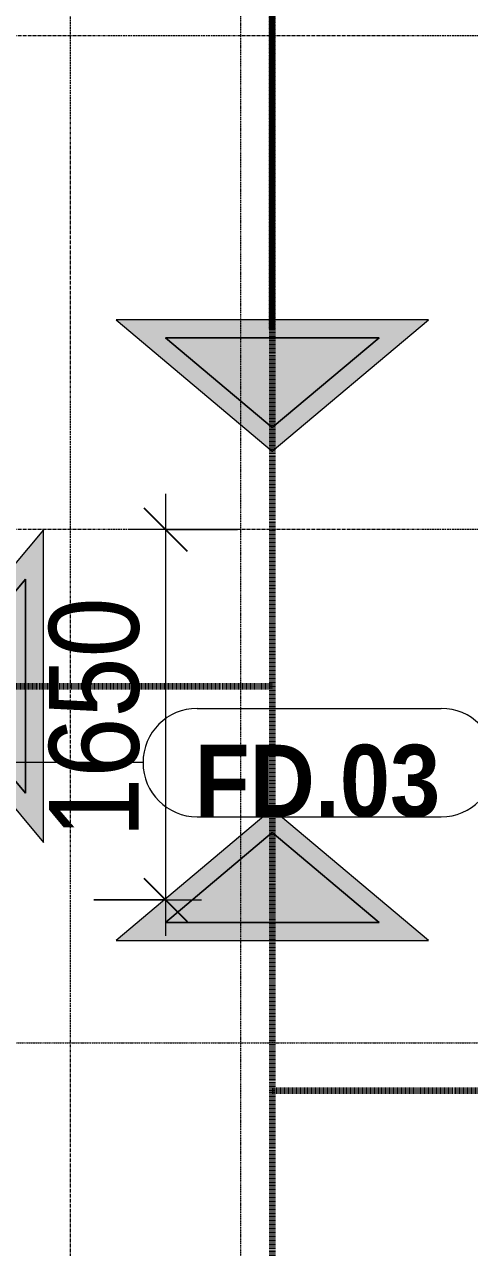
# Model space of a CAD drawing. Header units: millimetres. Extents: x 962 to 239635, y -15958 to 82755.
# Drawn here: x 104199 to 106183, y 33839 to 39287 of the extents above; entities that cross this region are included whole.
import ezdxf

# ---------------------------------------------------------------- set-up
doc = ezdxf.new("R2010")
doc.units = ezdxf.units.MM
for name, pattern in [('1 NÉT CALL OUT', [6, 3, -3]), ('Dash Dot 3_16_', [7.9375, 4.7625, -1.5875, 0, -1.5875]), ('Grid Line', [22.225, 12.7, -3.175, 3.175, -3.175])]:
    doc.linetypes.add(name, pattern=pattern)
for name, color, linetype, lineweight in [('A-ANNO-DIMS', 211, 'Continuous', 9), ('A-ANNO-DIMS-160', 211, 'Continuous', 9), ('A-ANNO-NOTE', 131, 'Continuous', 9), ('A-DETL-3', 90, '1 NÉT CALL OUT', 100), ('A-DOOR-IDEN', 31, 'Continuous', 9), ('G-ANNO-SYMB-1', 111, 'Dash Dot 3_16_', 18), ('S-GRID-1', 1, 'Grid Line', 9)]:
    doc.layers.add(name, color=color, linetype=linetype, lineweight=lineweight)
doc.styles.add('Arial_B_6', font='arialbd_0.ttf', dxfattribs={"width": 0.9, "height": 320})
doc.styles.add('UTM Avo', font='UTM Avo.ttf', dxfattribs={"width": 0.9, "height": 400})
doc.dimstyles.new('1_Dim_chi_tiet_2_5', dxfattribs={"dimscale": 304.8, "dimtxt": 399.720379, "dimasz": 0.629921, "dimexe": 0.524934, "dimexo": 0.0625, "dimgap": 0.052493, "dimtad": 1, "dimdec": 0, "dimrnd": 5, "dimzin": 0, "dimdsep": 46, "dimtxsty": 'UTM Avo', "dimblk1": 'OBLIQUE', "dimblk2": 'OBLIQUE', "dimsah": 1, "dimcen": 0.09, "dimdle": 0.524934, "dimazin": 0, "dimtfac": 1, "dimtdec": 4, "dimtix": 1, "dimtmove": 0, "dimatfit": 3, "dimfxl": 1.049869, "dimfxlon": 1, "dimtvp": 1, "dimtolj": 1, "dimtzin": 0, "dimarcsym": 2})

# ---------------------------------------------------------------- blocks, each defined once
blk = doc.blocks.new('DIMBLOCK41-TKCS_MB TẦNG 2')
at = {"layer": 'A-ANNO-DIMS-160'}
for p, q in [((104827.9, 37196.9), (104827.9, 35227.3)), ((105147.9, 37036.9), (104667.9, 37036.9)), ((104827.9, 37036.9), (105147.9, 37036.9)), ((104507.9, 35387.3), (104987.9, 35387.3)), ((104827.9, 35387.3), (104507.9, 35387.3))]:
    blk.add_line(p, q, dxfattribs=at)
at = {"layer": 'A-ANNO-DIMS-160', "lineweight": 25}
for p, q in [((104827.9, 37036.9), (104731.9, 37132.9)), ((104827.9, 37036.9), (104923.9, 36940.9)), ((104827.9, 35387.3), (104731.9, 35483.3)), ((104827.9, 35387.3), (104923.9, 35291.3))]:
    blk.add_line(p, q, dxfattribs=at)
at = {"layer": 'A-ANNO-DIMS-160', "color": 0, "insert": (104308.2, 35664.4), "char_height": 400, "width": 1314.636, "attachment_point": 1, "rotation": 90, "line_spacing_factor": 1.110334, "style": 'UTM Avo'}
blk.add_mtext('1650', dxfattribs=at)
blk = doc.blocks.new('_Oblique')
at = {"color": 0, "linetype": 'ByBlock', "lineweight": -2}
blk.add_line((-0.5, -0.5), (0.5, 0.5), dxfattribs=at)
blk = doc.blocks.new('HDNDCT_MŨI TÊN THOÁT HIỂM - HDNDCT_MŨI TÊN THOÁT HIỂM-1614704-TKCS_MB TẦNG 2')
at = {"layer": 'A-ANNO-NOTE'}
h = blk.add_hatch(color=256, dxfattribs=at)
h.paths.add_polyline_path([(-3.153, 0), (0.5, 4.353), (0.5, -4.353)])
h.paths.add_polyline_path([(-2.5, 0), (0, -2.979), (0, 2.979)])
blk.add_hatch(color=256, dxfattribs=at).paths.add_polyline_path([(0, 2.979), (0, -2.979), (-2.5, 0)])
for p, q in [((0.5, 4.353), (-3.153, 0)), ((0.5, -4.353), (0.5, 4.353)), ((-2.5, 0), (0, 2.979)), ((0, 2.979), (-2.5, 0)), ((0, 2.979), (0, -2.979)), ((0, -2.979), (0, 2.979)), ((-3.153, 0), (0.5, -4.353)), ((0, -2.979), (-2.5, 0)), ((-2.5, 0), (0, -2.979))]:
    blk.add_line(p, q, dxfattribs=at)
blk = doc.blocks.new('HDNDCT_MŨI TÊN THOÁT HIỂM - HDNDCT_MŨI TÊN THOÁT HIỂM-2437747-TKCS_MB TẦNG 2')
at = {"layer": 'A-ANNO-NOTE'}
h = blk.add_hatch(color=256, dxfattribs=at)
h.paths.add_polyline_path([(-3.153, 0), (0.5, 4.353), (0.5, -4.353)])
h.paths.add_polyline_path([(-2.5, 0), (0, -2.979), (0, 2.979)])
blk.add_hatch(color=256, dxfattribs=at).paths.add_polyline_path([(0, -2.979), (-2.5, 0), (0, 2.979)])
for p, q in [((0.5, 4.353), (-3.153, 0)), ((0.5, -4.353), (0.5, 4.353)), ((-2.5, 0), (0, 2.979)), ((0, 2.979), (-2.5, 0)), ((0, 2.979), (0, -2.979)), ((0, -2.979), (0, 2.979)), ((-3.153, 0), (0.5, -4.353)), ((0, -2.979), (-2.5, 0)), ((-2.5, 0), (0, -2.979))]:
    blk.add_line(p, q, dxfattribs=at)
blk = doc.blocks.new('STN_Door Tag - STN_Door Tag-1788670-TKCS_MB TẦNG 2')
at = {"layer": 'A-DOOR-IDEN'}
for p, q in [((-3.37, 1.495), (3.431, 1.495)), ((-3.37, -1.524), (3.431, -1.524))]:
    blk.add_line(p, q, dxfattribs=at)
for centre, start, end in [((-3.37, -0.015), 90, 270), ((3.431, -0.015), 270, 90)]:
    blk.add_arc(centre, 1.509, start, end, dxfattribs=at)

msp = doc.modelspace()

# ---------------------------------------------------------------- linework, layer by layer
at = {"layer": 'A-DETL-3'}
for p, q in [((105303.5, 52256.9), (105303.5, 36340.3)), ((105303.5, 37930.3), (105303.5, 47314.6)), ((101953.5, 36340.3), (105303.5, 36340.3)), ((105303.5, 36340.3), (105303.5, 34537.4)), ((113633.5, 34537.4), (105303.5, 34537.4)), ((113633.5, 34537.4), (105303.5, 34537.4)), ((105303.5, 34537.4), (105303.5, 24736.9))]:
    msp.add_line(p, q, dxfattribs=at)
at = {"layer": 'A-DOOR-IDEN'}
msp.add_line((103440, 36000.9), (104727.3, 36000.9), dxfattribs=at)
at = {"layer": 'G-ANNO-SYMB-1'}
for p, q in [((105162.2, 82373.8), (105162.2, 13320.5)), ((90498.7, 34751.5), (196677.7, 34751.5))]:
    msp.add_line(p, q, dxfattribs=at)
at = {"layer": 'S-GRID-1'}
for p, q in [((104403.5, 19351.6), (104403.5, 76542.3)), ((189415.6, 39236.9), (96253.4, 39236.9)), ((189415.6, 37036.9), (96253.4, 37036.9))]:
    msp.add_line(p, q, dxfattribs=at)

# ---------------------------------------------------------------- block references
at = {"layer": 'A-ANNO-NOTE', "xscale": 160, "yscale": 160, "zscale": 160}
for name, p, rotation in [('HDNDCT_MŨI TÊN THOÁT HIỂM - HDNDCT_MŨI TÊN THOÁT HIỂM-1614704-TKCS_MB TẦNG 2', (105303.5, 37891.4), 89.99999999999986), ('HDNDCT_MŨI TÊN THOÁT HIỂM - HDNDCT_MŨI TÊN THOÁT HIỂM-2437747-TKCS_MB TẦNG 2', (105303.5, 35287.3), 270.0000000000003)]:
    msp.add_blockref(name, p, dxfattribs=dict(at, rotation=rotation))
msp.add_blockref('HDNDCT_MŨI TÊN THOÁT HIỂM - HDNDCT_MŨI TÊN THOÁT HIỂM-2437747-TKCS_MB TẦNG 2', (104203.5, 36340.3), dxfattribs=at)
at = {"layer": 'A-DOOR-IDEN', "xscale": 159.9999999999999, "yscale": 159.9999999999999, "zscale": 159.9999999999999}
msp.add_blockref('STN_Door Tag - STN_Door Tag-1788670-TKCS_MB TẦNG 2', (105508, 36001.6), dxfattribs=at)

# ---------------------------------------------------------------- texts
at = {"layer": 'A-DOOR-IDEN', "insert": (105504.8, 35916.2), "char_height": 320, "width": 1124.64, "attachment_point": 5, "line_spacing_factor": 0.936439, "style": 'Arial_B_6'}
msp.add_mtext('\\pt7.2,14.4,21.6,28.8,36,43.2,50.4,57.6,64.8,72,79.2,86.4,93.6,100.8,108,115.2,122.4,129.6,136.8,144,151.2,158.4,165.6,172.8,180,187.2,194.4,201.6,208.8,216,223.2,230.4;FD.03', dxfattribs=at)

# ---------------------------------------------------------------- dimensions: what is measured, and where the dimension line sits
at = {"layer": 'A-ANNO-DIMS'}
dim = msp.add_linear_dim(base=(104827.9, 35387.3), p1=(105147.9, 37036.9), p2=(104507.9, 35387.3), angle=90, dimstyle='1_Dim_chi_tiet_2_5', override={"dimpost": '<>', "dimfxl": 1769.42499}, dxfattribs=at)
dim.commit()
dim.dimension.update_dxf_attribs({"geometry": 'DIMBLOCK41-TKCS_MB TẦNG 2', "text_midpoint": (104604.9, 36212.1)})

doc.saveas('drawing.dxf')
